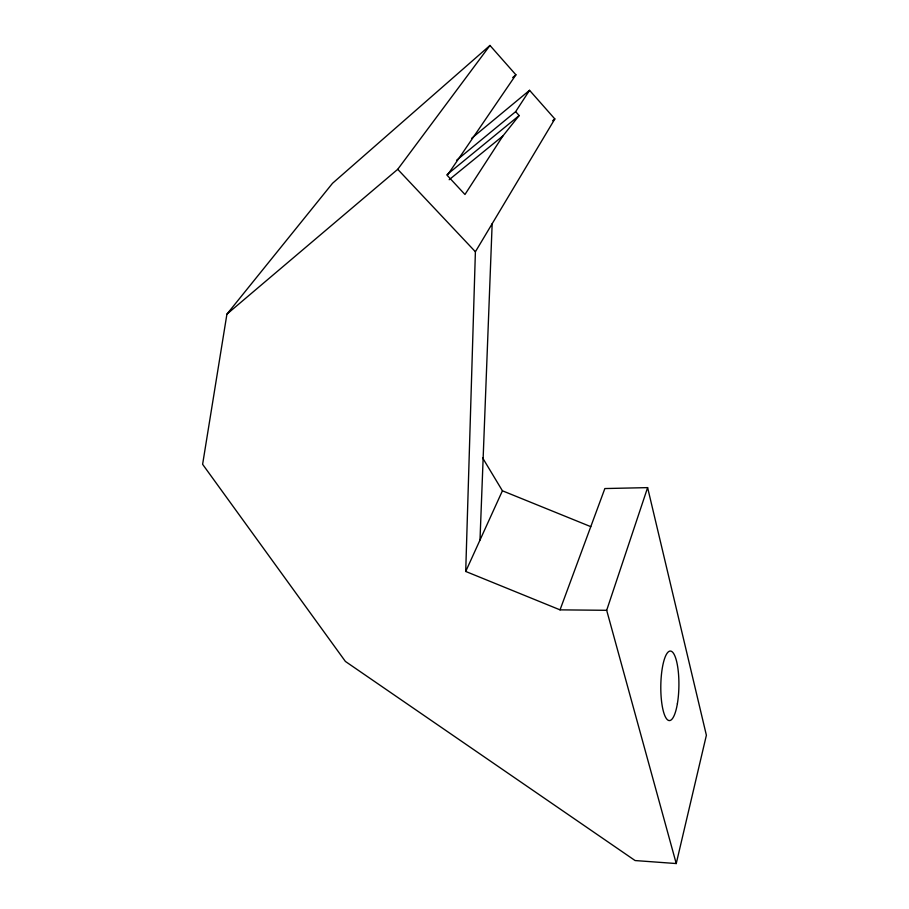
<?xml version="1.0" encoding="UTF-8"?>
<svg xmlns="http://www.w3.org/2000/svg" width="909" height="909" viewBox="0 0 909 909"><rect width="100%" height="100%" fill="white"/><g stroke="black" fill="none" stroke-linecap="round" stroke-linejoin="round"><path stroke-width="1.36" d="M560.035 609.859L604.86 488.553L647.617 487.622L606.678 610.303L560.035 609.859L465.715 571.454L475.396 251.759L554.842 118.954L529.561 90.309L471.714 138.248M479.997 540.048L492.155 223.75M529.561 90.309L515.653 111.648L519.153 115.568L502.927 135.93L464.965 194.492L447.239 175.414L515.914 74.833L489.974 45.45L332.512 183.3L226.92 314.139L202.616 464.306L345.397 661.434L635.096 860.55L676.239 863.55L706.384 735.245L647.617 487.622M465.715 571.454L502.416 490.792L482.679 458M226.92 314.139L397.722 169.313L489.974 45.45M512.665 77.572L515.914 74.833M456.579 160.257L515.653 111.648M446.876 174.755L519.153 115.568M449.16 179.732L502.927 135.93M552.638 120.727L554.842 118.954M502.416 490.792L590.782 526.652M397.722 169.313L475.396 251.759M606.678 610.303L676.239 863.55M677.387 703.657A34.758 9.045 -89.2 0 0 670.433 651.06A34.758 9.045 -89.2 0 0 661.729 702.714A34.758 9.045 -89.2 0 0 677.387 703.657"/></g></svg>
